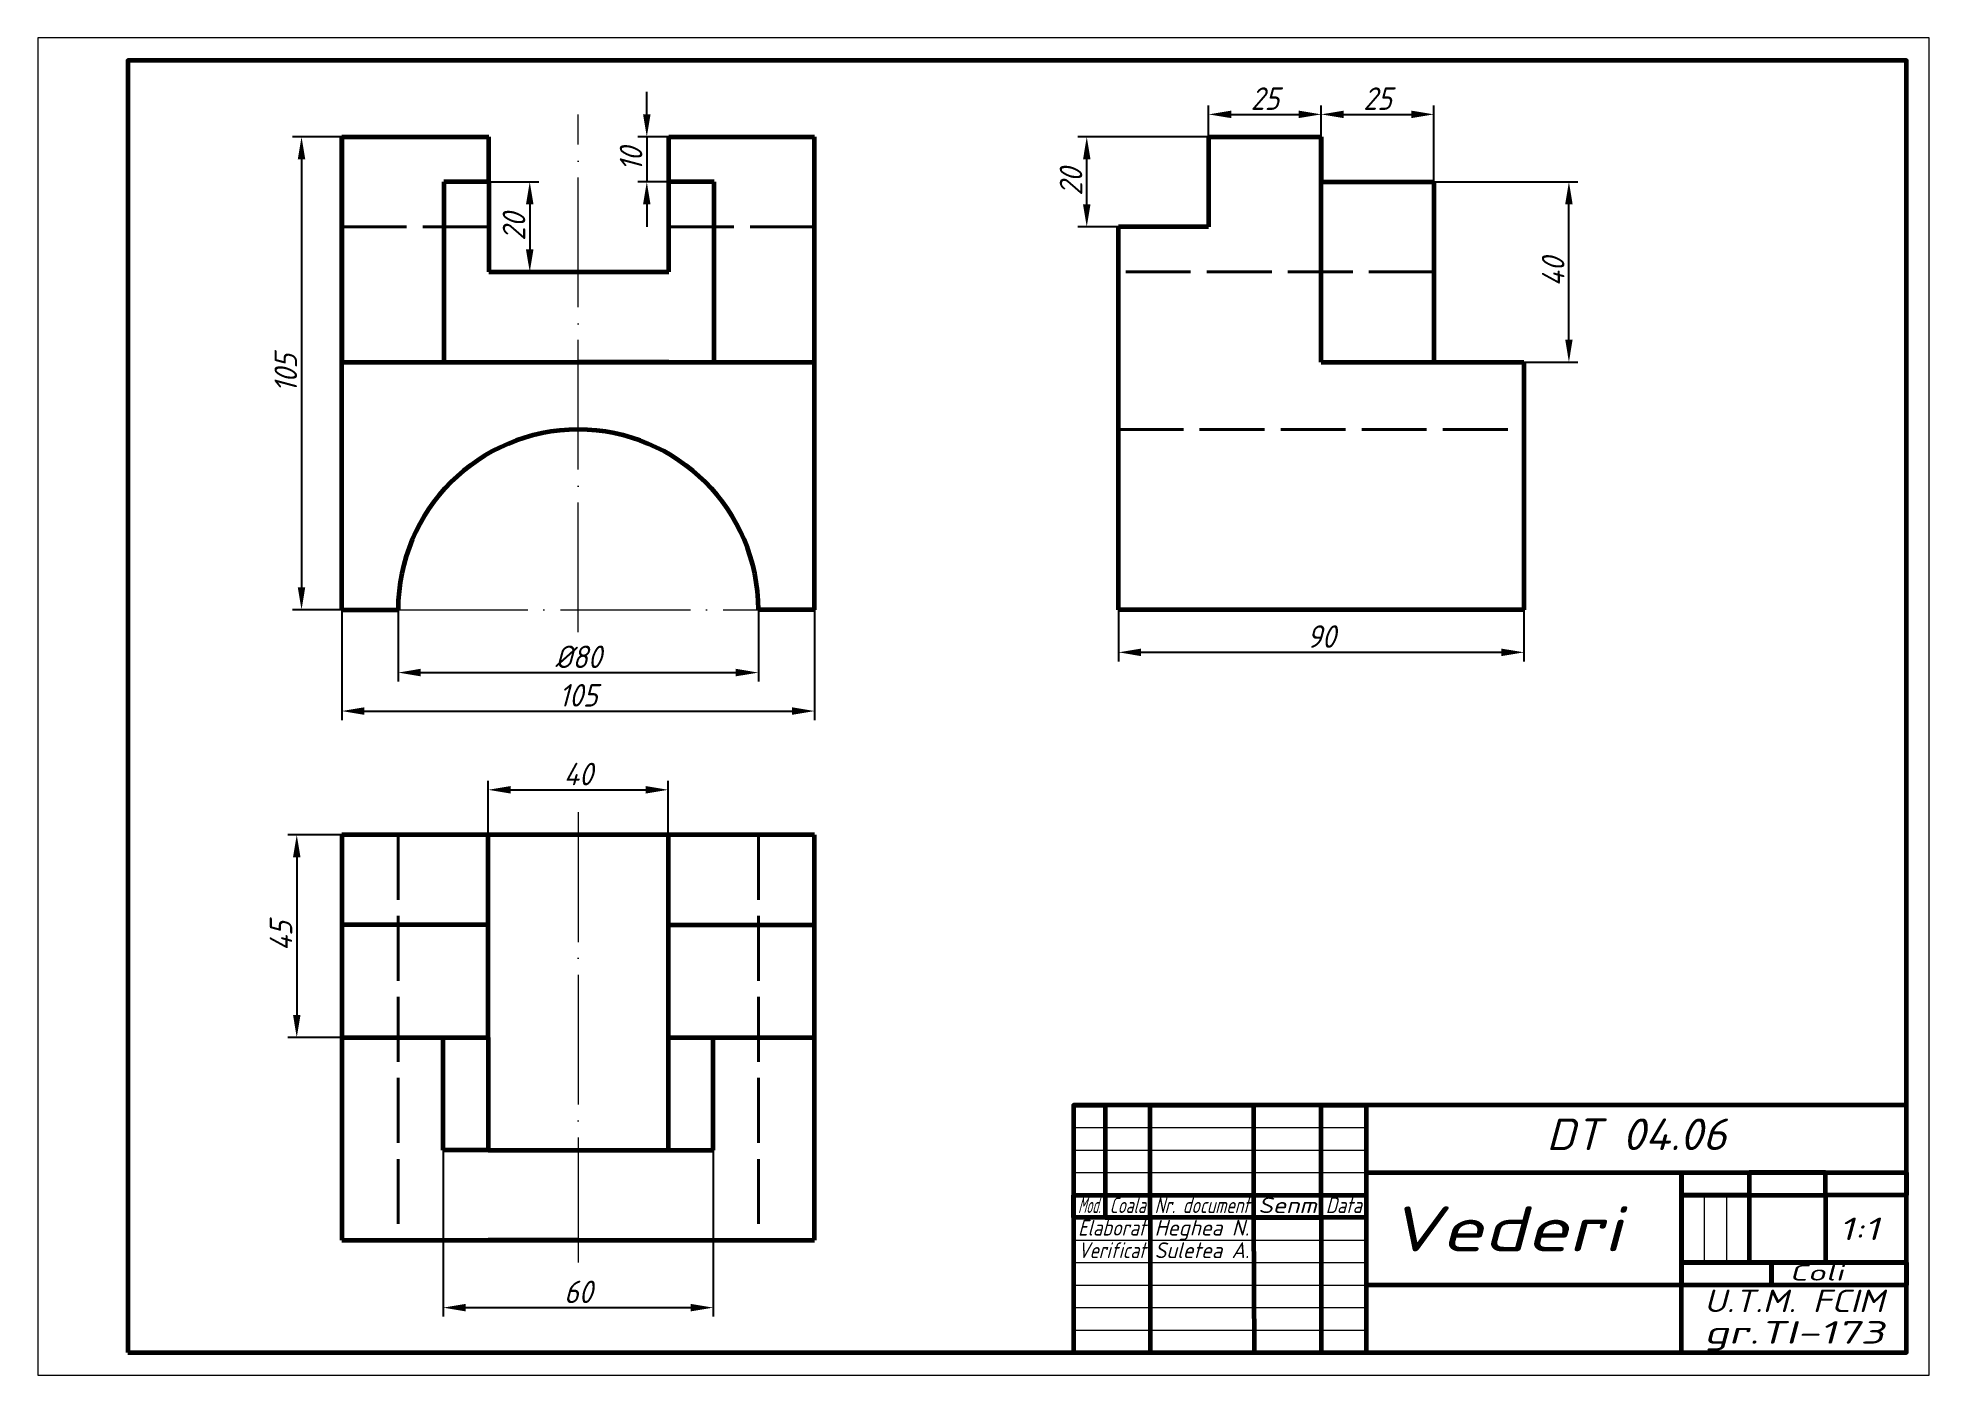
# Model space of a CAD drawing. Header units: millimetres. Extents: x 0 to 420, y 0 to 297.
import ezdxf
from ezdxf.enums import TextEntityAlignment as Align

# ---------------------------------------------------------------- set-up
doc = ezdxf.new("R2010")
doc.units = ezdxf.units.MM
doc.header["$LTSCALE"] = 1.2
doc.linetypes.add('ACAD_ISO02W100', pattern=[15, 12, -3])
doc.linetypes.add('ACAD_ISO04W100', pattern=[30, 24, -3, 0, -3])
for name, color, linetype, lineweight in [('Axe', 153, 'ACAD_ISO04W100', 20), ('Contur', 20, 'Continuous', 60), ('Cote', 92, 'Continuous', 50), ('Invizibil', 201, 'ACAD_ISO02W100', 40), ('Subțire', 51, 'Continuous', 20), ('Text10', 7, 'Continuous', 100), ('Text3.5', 7, 'Continuous', 35), ('Text5', 7, 'Continuous', 50), ('text7', 7, 'Continuous', 70)]:
    doc.layers.add(name, color=color, linetype=linetype, lineweight=lineweight)
doc.styles.get("Standard").update_dxf_attribs({"font": 'isocp.shx', "oblique": 15})
doc.dimstyles.new('Hejea-NORMA-2017', dxfattribs={"dimtxt": 5, "dimasz": 5, "dimexe": 2, "dimexo": 0, "dimgap": 1, "dimtad": 1, "dimtoh": 1, "dimdec": 0, "dimtxsty": 'Standard', "dimcen": 2.5, "dimadec": 0, "dimazin": 0, "dimtp": 0.05, "dimtm": 0.05, "dimtfac": 1, "dimtdec": 0, "dimtmove": 0, "dimatfit": 3, "dimldrblk": 'DOTSMALL', "dimfxl": 1, "dimlwd": 25, "dimlwe": 25, "dimarcsym": 0})

# ---------------------------------------------------------------- blocks, each defined once
blk = doc.blocks.new('*D24')
at = {"layer": 'Cote', "color": 0, "lineweight": 25, "transparency": 16777216}
for p, q in [((240, 170), (240, 158.53)), ((330, 170), (330, 158.53)), ((245, 160.53), (325, 160.53))]:
    blk.add_line(p, q, dxfattribs=at)
at = {"layer": 'Cote', "color": 0, "transparency": 16777216}
for points in [[(245, 161.36), (245, 159.69), (240, 160.53)], [(325, 161.36), (325, 159.69), (330, 160.53)]]:
    blk.add_solid(points, dxfattribs=at)
at = {"layer": 'Defpoints', "color": 0, "transparency": 16777216}
for p in [(240, 170), (330, 170), (330, 160.53)]:
    blk.add_point(p, dxfattribs=at)
at = {"layer": 'Cote', "color": 0, "transparency": 16777216, "insert": (285, 164.03), "char_height": 5, "attachment_point": 5}
blk.add_mtext('90', dxfattribs=at)
blk = doc.blocks.new('_DotSmall')
at = {"color": 0, "linetype": 'ByBlock', "const_width": 0.5}
blk.add_lwpolyline([(-0.0625, 0, 1), (0.0625, 0, 1)], format="xyb", close=True, dxfattribs=at)
blk = doc.blocks.new('*D25')
at = {"layer": 'Cote', "color": 0, "lineweight": 25, "transparency": 16777216}
for p, q in [((67.5, 275), (56.56, 275)), ((58.56, 270), (58.56, 175)), ((67.5, 170), (56.56, 170))]:
    blk.add_line(p, q, dxfattribs=at)
at = {"layer": 'Cote', "color": 0, "transparency": 16777216}
for points in [[(57.72, 270), (59.39, 270), (58.56, 275)], [(57.72, 175), (59.39, 175), (58.56, 170)]]:
    blk.add_solid(points, dxfattribs=at)
at = {"layer": 'Defpoints', "color": 0, "transparency": 16777216}
for p in [(67.5, 275), (58.56, 170), (67.5, 170)]:
    blk.add_point(p, dxfattribs=at)
at = {"layer": 'Cote', "color": 0, "transparency": 16777216, "insert": (55.06, 222.5), "char_height": 5, "attachment_point": 5, "rotation": 90}
blk.add_mtext('105', dxfattribs=at)
blk = doc.blocks.new('*D26')
at = {"layer": 'Cote', "color": 0, "lineweight": 25, "transparency": 16777216}
for p, q in [((90, 50), (90, 13)), ((150, 50), (150, 13)), ((95, 15), (145, 15))]:
    blk.add_line(p, q, dxfattribs=at)
at = {"layer": 'Cote', "color": 0, "transparency": 16777216}
for points in [[(95, 15.83), (95, 14.17), (90, 15)], [(145, 15.83), (145, 14.17), (150, 15)]]:
    blk.add_solid(points, dxfattribs=at)
at = {"layer": 'Defpoints', "color": 0, "transparency": 16777216}
for p in [(90, 50), (150, 50), (150, 15)]:
    blk.add_point(p, dxfattribs=at)
at = {"layer": 'Cote', "color": 0, "transparency": 16777216, "insert": (120, 18.5), "char_height": 5, "attachment_point": 5}
blk.add_mtext('60', dxfattribs=at)
blk = doc.blocks.new('*D27')
at = {"layer": 'Cote', "color": 0, "lineweight": 25, "transparency": 16777216}
for p, q in [((100, 120), (100, 132)), ((140, 120), (140, 132)), ((105, 130), (135, 130))]:
    blk.add_line(p, q, dxfattribs=at)
at = {"layer": 'Cote', "color": 0, "transparency": 16777216}
for points in [[(105, 130.83), (105, 129.17), (100, 130)], [(135, 130.83), (135, 129.17), (140, 130)]]:
    blk.add_solid(points, dxfattribs=at)
at = {"layer": 'Defpoints', "color": 0, "transparency": 16777216}
for p in [(140, 130), (100, 120), (140, 120)]:
    blk.add_point(p, dxfattribs=at)
at = {"layer": 'Cote', "color": 0, "transparency": 16777216, "insert": (120, 133.5), "char_height": 5, "attachment_point": 5}
blk.add_mtext('40', dxfattribs=at)
blk = doc.blocks.new('*D28')
at = {"layer": 'Cote', "color": 0, "lineweight": 25, "transparency": 16777216}
for p, q in [((67.5, 120), (55.5, 120)), ((57.5, 115), (57.5, 80)), ((67.5, 75), (55.5, 75))]:
    blk.add_line(p, q, dxfattribs=at)
at = {"layer": 'Cote', "color": 0, "transparency": 16777216}
for points in [[(56.67, 115), (58.33, 115), (57.5, 120)], [(56.67, 80), (58.33, 80), (57.5, 75)]]:
    blk.add_solid(points, dxfattribs=at)
at = {"layer": 'Defpoints', "color": 0, "transparency": 16777216}
for p in [(67.5, 120), (57.5, 75), (67.5, 75)]:
    blk.add_point(p, dxfattribs=at)
at = {"layer": 'Cote', "color": 0, "transparency": 16777216, "insert": (54, 97.5), "char_height": 5, "attachment_point": 5, "rotation": 90}
blk.add_mtext('45', dxfattribs=at)
blk = doc.blocks.new('*D29')
at = {"layer": 'Cote', "color": 0, "lineweight": 25, "transparency": 16777216}
for p, q in [((260, 275), (230.93, 275)), ((232.93, 260), (232.93, 270)), ((240, 255), (230.93, 255))]:
    blk.add_line(p, q, dxfattribs=at)
at = {"layer": 'Cote', "color": 0, "transparency": 16777216}
for points in [[(232.1, 270), (233.76, 270), (232.93, 275)], [(232.1, 260), (233.76, 260), (232.93, 255)]]:
    blk.add_solid(points, dxfattribs=at)
at = {"layer": 'Defpoints', "color": 0, "transparency": 16777216}
for p in [(232.93, 275), (260, 275), (240, 255)]:
    blk.add_point(p, dxfattribs=at)
at = {"layer": 'Cote', "color": 0, "transparency": 16777216, "insert": (229.43, 265), "char_height": 5, "attachment_point": 5, "rotation": 90}
blk.add_mtext('20', dxfattribs=at)
blk = doc.blocks.new('*D30')
at = {"layer": 'Cote', "color": 0, "lineweight": 25, "transparency": 16777216}
for p, q in [((260, 275), (260, 282)), ((285, 275), (285, 282)), ((265, 280), (280, 280))]:
    blk.add_line(p, q, dxfattribs=at)
at = {"layer": 'Cote', "color": 0, "transparency": 16777216}
for points in [[(265, 280.83), (265, 279.17), (260, 280)], [(280, 280.83), (280, 279.17), (285, 280)]]:
    blk.add_solid(points, dxfattribs=at)
at = {"layer": 'Defpoints', "color": 0, "transparency": 16777216}
for p in [(285, 280), (260, 275), (285, 275)]:
    blk.add_point(p, dxfattribs=at)
at = {"layer": 'Cote', "color": 0, "transparency": 16777216, "insert": (272.5, 283.5), "char_height": 5, "attachment_point": 5}
blk.add_mtext('25', dxfattribs=at)
blk = doc.blocks.new('*D32')
at = {"layer": 'Cote', "color": 0, "lineweight": 25, "transparency": 16777216}
for p, q in [((135.23, 280), (135.23, 285)), ((140.16, 275), (133.23, 275)), ((135.23, 275), (135.23, 265)), ((140.16, 265), (133.23, 265)), ((135.23, 260), (135.23, 255))]:
    blk.add_line(p, q, dxfattribs=at)
at = {"layer": 'Cote', "color": 0, "transparency": 16777216}
for points in [[(134.4, 280), (136.06, 280), (135.23, 275)], [(134.4, 260), (136.06, 260), (135.23, 265)]]:
    blk.add_solid(points, dxfattribs=at)
at = {"layer": 'Defpoints', "color": 0, "transparency": 16777216}
for p in [(140.16, 275), (135.23, 265), (140.16, 265)]:
    blk.add_point(p, dxfattribs=at)
at = {"layer": 'Cote', "color": 0, "transparency": 16777216, "insert": (131.73, 270), "char_height": 5, "attachment_point": 5, "rotation": 90}
blk.add_mtext('10', dxfattribs=at)
blk = doc.blocks.new('*D33')
at = {"layer": 'Cote', "color": 0, "lineweight": 25, "transparency": 16777216}
for p, q in [((285, 275), (285, 282)), ((310, 265), (310, 282)), ((290, 280), (305, 280))]:
    blk.add_line(p, q, dxfattribs=at)
at = {"layer": 'Cote', "color": 0, "transparency": 16777216}
for points in [[(290, 280.83), (290, 279.17), (285, 280)], [(305, 280.83), (305, 279.17), (310, 280)]]:
    blk.add_solid(points, dxfattribs=at)
at = {"layer": 'Defpoints', "color": 0, "transparency": 16777216}
for p in [(310, 280), (285, 275), (310, 265)]:
    blk.add_point(p, dxfattribs=at)
at = {"layer": 'Cote', "color": 0, "transparency": 16777216, "insert": (297.5, 283.5), "char_height": 5, "attachment_point": 5}
blk.add_mtext('25', dxfattribs=at)
blk = doc.blocks.new('*D34')
at = {"layer": 'Cote', "color": 0, "lineweight": 25, "transparency": 16777216}
for p, q in [((310, 265), (342, 265)), ((340, 230), (340, 260)), ((330, 225), (342, 225))]:
    blk.add_line(p, q, dxfattribs=at)
at = {"layer": 'Cote', "color": 0, "transparency": 16777216}
for points in [[(339.17, 260), (340.83, 260), (340, 265)], [(339.17, 230), (340.83, 230), (340, 225)]]:
    blk.add_solid(points, dxfattribs=at)
at = {"layer": 'Defpoints', "color": 0, "transparency": 16777216}
for p in [(310, 265), (340, 265), (330, 225)]:
    blk.add_point(p, dxfattribs=at)
at = {"layer": 'Cote', "color": 0, "transparency": 16777216, "insert": (336.5, 245), "char_height": 5, "attachment_point": 5, "rotation": 90}
blk.add_mtext('40', dxfattribs=at)
blk = doc.blocks.new('*D35')
at = {"layer": 'Cote', "color": 0, "lineweight": 25, "transparency": 16777216}
for p, q in [((100.16, 265), (111.24, 265)), ((109.24, 260), (109.24, 250)), ((100.16, 245), (111.24, 245))]:
    blk.add_line(p, q, dxfattribs=at)
at = {"layer": 'Cote', "color": 0, "transparency": 16777216}
for points in [[(108.4, 260), (110.07, 260), (109.24, 265)], [(108.4, 250), (110.07, 250), (109.24, 245)]]:
    blk.add_solid(points, dxfattribs=at)
at = {"layer": 'Defpoints', "color": 0, "transparency": 16777216}
for p in [(100.16, 265), (100.16, 245), (109.24, 245)]:
    blk.add_point(p, dxfattribs=at)
at = {"layer": 'Cote', "color": 0, "transparency": 16777216, "insert": (105.74, 255), "char_height": 5, "attachment_point": 5, "rotation": 90}
blk.add_mtext('20', dxfattribs=at)
blk = doc.blocks.new('*D37')
at = {"layer": 'Cote', "color": 0, "lineweight": 25, "transparency": 16777216}
for p, q in [((67.5, 170), (67.5, 145.49)), ((172.5, 170), (172.5, 145.49)), ((72.5, 147.49), (167.5, 147.49))]:
    blk.add_line(p, q, dxfattribs=at)
at = {"layer": 'Cote', "color": 0, "transparency": 16777216}
for points in [[(72.5, 148.32), (72.5, 146.65), (67.5, 147.49)], [(167.5, 148.32), (167.5, 146.65), (172.5, 147.49)]]:
    blk.add_solid(points, dxfattribs=at)
at = {"layer": 'Defpoints', "color": 0, "transparency": 16777216}
for p in [(67.5, 170), (172.5, 170), (172.5, 147.49)]:
    blk.add_point(p, dxfattribs=at)
at = {"layer": 'Cote', "color": 0, "transparency": 16777216, "insert": (120, 150.99), "char_height": 5, "attachment_point": 5}
blk.add_mtext('105', dxfattribs=at)
blk = doc.blocks.new('*D38')
at = {"layer": 'Cote', "color": 0, "lineweight": 25, "transparency": 16777216}
for p, q in [((80, 170), (80, 154.03)), ((160, 170), (160, 154.03)), ((85, 156.03), (155, 156.03))]:
    blk.add_line(p, q, dxfattribs=at)
at = {"layer": 'Cote', "color": 0, "transparency": 16777216}
for points in [[(85, 156.87), (85, 155.2), (80, 156.03)], [(155, 156.87), (155, 155.2), (160, 156.03)]]:
    blk.add_solid(points, dxfattribs=at)
at = {"layer": 'Defpoints', "color": 0, "transparency": 16777216}
for p in [(80, 170), (160, 170), (160, 156.03)]:
    blk.add_point(p, dxfattribs=at)
at = {"layer": 'Cote', "color": 0, "transparency": 16777216, "insert": (120, 159.53), "char_height": 5, "attachment_point": 5}
blk.add_mtext('%%C80', dxfattribs=at)

msp = doc.modelspace()

# ---------------------------------------------------------------- linework, layer by layer
at = {"layer": 'Axe'}
for p, q in [((120, 165), (120, 280)), ((80, 170), (160, 170)), ((120, 125), (120, 25))]:
    msp.add_line(p, q, dxfattribs=at)
at = {"layer": 'Contur'}
for p, q in [((67.5, 170), (67.5, 275)), ((67.5, 275), (67.5, 225)), ((67.5, 275), (100.16, 275)), ((67.5, 275), (67.5, 255)), ((100.16, 265), (100.16, 275)), ((140.16, 265), (140.16, 275)), ((140.16, 275), (172.5, 275)), ((172.5, 170), (172.5, 275)), ((260, 275), (285, 275)), ((260, 275), (260, 255)), ((285, 225), (285, 275)), ((285, 275), (285, 265)), ((100.16, 265), (90.16, 265)), ((90.16, 265), (90.16, 225)), ((100.16, 265), (100.16, 245)), ((140.16, 245), (140.16, 265)), ((150.16, 265), (140.16, 265)), ((150.16, 225), (150.16, 265)), ((285, 265), (310, 265)), ((310, 265), (310, 225)), ((310, 265), (310, 245)), ((240, 170), (240, 255)), ((260, 255), (240, 255)), ((100.16, 245), (140.16, 245)), ((67.5, 225), (172.5, 225)), ((100.16, 225), (140.16, 225)), ((140.16, 225), (120.16, 225)), ((120.16, 225), (150.16, 225)), ((240, 225), (240, 225)), ((285, 225), (330, 225)), ((330, 225), (330, 170)), ((240, 170), (240, 210)), ((240, 170), (240, 195)), ((67.5, 170), (80, 170)), ((172.5, 170), (160, 170)), ((330, 170), (240, 170)), ((67.5, 120), (67.5, 30)), ((172.5, 120), (67.5, 120)), ((67.5, 120), (67.5, 75)), ((100, 75), (100, 120)), ((140, 120), (140, 50)), ((172.5, 30), (172.5, 120)), ((100, 100), (67.5, 100)), ((140, 100), (172.5, 100)), ((67.5, 75), (100, 75)), ((90, 50), (90, 75)), ((100, 75), (100, 50)), ((140, 75), (172.5, 75)), ((150, 50), (150, 75)), ((230, 60), (237, 60)), ((237, 60), (237, 35)), ((247, 35), (247, 60)), ((247, 60), (270, 60)), ((270, 35), (270, 60)), ((285, 35), (285, 60)), ((285, 60), (295, 60)), ((295, 60), (295, 40)), ((230, 53), (230, 28)), ((100, 50), (90, 50)), ((100, 50), (140, 50)), ((140, 50), (150, 50)), ((295, 45), (415, 45)), ((365, 40), (365, 45)), ((365, 45), (365, 40)), ((397, 45), (380, 45)), ((380, 45), (380, 40)), ((397, 40), (397, 45)), ((415, 45), (415, 40)), ((230, 35), (230, 40)), ((230, 40), (295, 40)), ((295, 40), (295, 35)), ((380, 40), (365, 40)), ((365, 40), (397, 40)), ((365, 25), (365, 40)), ((365, 40), (365, 25)), ((380, 40), (380, 25)), ((415, 40), (397, 40)), ((397, 40), (397, 25)), ((237, 35), (230, 35)), ((295, 35), (237, 35)), ((237, 35), (247, 35)), ((247, 35), (247, 5)), ((270, 35), (285, 35)), ((270.21, 5), (270, 35)), ((270, 35), (285, 35)), ((285, 35), (285, 5)), ((295, 35), (295, 5)), ((67.5, 30), (172.5, 30)), ((120, 30), (100, 30)), ((397, 25), (365, 25)), ((365, 25), (415, 25)), ((365, 20), (365, 25)), ((365, 25), (365, 20)), ((380, 25), (415, 25)), ((415, 25), (381, 25)), ((385, 20), (385, 25)), ((385, 25), (385, 20)), ((415, 25), (415, 20)), ((365, 20), (295, 20)), ((385, 20), (365, 20)), ((365.01, 5), (365.01, 20)), ((415, 20), (385, 20)), ((247, 5), (270.21, 5)), ((285, 5), (365.01, 5))]:
    msp.add_line(p, q, dxfattribs=at)
for points in [[(20, 5), (415, 5), (415, 292), (20, 292)], [(230, 5), (415, 5), (415, 60), (230, 60)]]:
    msp.add_lwpolyline(points, close=True, dxfattribs=at)
msp.add_arc((120, 170), 40, 360, 180, dxfattribs=at)
at = {"layer": 'Invizibil'}
for p, q in [((67.5, 255), (100.16, 255)), ((140.16, 255), (172.5, 255)), ((310, 245), (240, 245)), ((240, 210), (330, 210)), ((80, 120), (80, 30)), ((160, 120), (160, 30))]:
    msp.add_line(p, q, dxfattribs=at)
at = {"layer": 'Subțire'}
for p, q in [((230, 55), (295, 55)), ((230, 50), (295, 50)), ((230, 45), (295, 45)), ((370, 40), (370, 25)), ((375, 40), (375, 25)), ((230, 30), (295, 30)), ((230, 25), (295, 25)), ((230, 20), (295, 20)), ((230, 15), (295, 15)), ((230, 10), (295, 10))]:
    msp.add_line(p, q, dxfattribs=at)
msp.add_lwpolyline([(0, 0), (420, 0), (420, 297), (0, 297)], close=True, dxfattribs=at)

# ---------------------------------------------------------------- texts
at = {"layer": 'Text10', "oblique": 15, "width": 1.395349}
msp.add_text('Vederi ', height=10, dxfattribs=at).set_placement((300, 27.5), (360, 27.5), align=Align.FIT)
at = {"layer": 'Text3.5', "oblique": 15}
for s, width, p, p2 in [('Mod.', 0.58309, (231, 36), (236, 36)), ('Coala', 0.740614, (238, 36), (246, 36)), ('Nr. document', 0.794702, (248, 36), (269, 36)), ('Senm', 1.243799, (271, 36), (284, 36)), ('Data', 0.850896, (286, 36), (294, 36)), ('Elaborat', 0.865801, (231, 31), (246, 31)), ('Heghea N.', 1.061947, (248, 31), (269, 31)), ('Verificat', 0.832178, (231, 26), (246, 26)), ('Suletea A.', 0.991736, (248, 26), (269, 26)), ('Coli', 1.758242, (389, 21), (401, 21))]:
    msp.add_text(s, height=3.5, dxfattribs=dict(at, width=width)).set_placement(p, p2, align=Align.FIT)
at = {"layer": 'Text5', "oblique": 15}
for s, width, p, p2 in [('1:1', 1.565217, (400, 30), (409, 30)), ('U.T.M. FCIM', 1.28, (370, 14), (410, 14)), ('gr.TI-173', 1.541004, (370, 7), (410, 7))]:
    msp.add_text(s, height=5, dxfattribs=dict(at, width=width)).set_placement(p, p2, align=Align.FIT)
at = {"layer": 'text7', "oblique": 15, "width": 1.120535}
msp.add_text('DT 04.06', height=7, dxfattribs=at).set_placement((335, 50), (375, 50), align=Align.FIT)

# ---------------------------------------------------------------- dimensions: what is measured, and where the dimension line sits
at = {"layer": 'Cote'}
for base, p1, p2, picture, middle in [((285, 280), (260, 275), (285, 275), '*D30', (272.5, 283.5)), ((310, 280), (285, 275), (310, 265), '*D33', (297.5, 283.5)), ((172.5, 147.49), (67.5, 170), (172.5, 170), '*D37', (120, 150.99)), ((330, 160.53), (240, 170), (330, 170), '*D24', (285, 164.03)), ((140, 130), (100, 120), (140, 120), '*D27', (120, 133.5)), ((150, 15), (90, 50), (150, 50), '*D26', (120, 18.5))]:
    dim = msp.add_linear_dim(base=base, p1=p1, p2=p2, dimstyle='Hejea-NORMA-2017', dxfattribs=at)
    dim.commit()
    dim.dimension.update_dxf_attribs({"geometry": picture, "text_midpoint": middle})
for base, p1, p2, picture, middle in [((135.23, 265), (140.16, 275), (140.16, 265), '*D32', (131.73, 270)), ((58.56, 170), (67.5, 275), (67.5, 170), '*D25', (55.06, 222.5)), ((232.93, 275), (240, 255), (260, 275), '*D29', (229.43, 265)), ((109.24, 245), (100.16, 265), (100.16, 245), '*D35', (105.74, 255)), ((340, 265), (330, 225), (310, 265), '*D34', (336.5, 245)), ((57.5, 75), (67.5, 120), (67.5, 75), '*D28', (54, 97.5))]:
    dim = msp.add_linear_dim(base=base, p1=p1, p2=p2, angle=90, dimstyle='Hejea-NORMA-2017', dxfattribs=at)
    dim.commit()
    dim.dimension.update_dxf_attribs({"geometry": picture, "text_midpoint": middle})
dim = msp.add_linear_dim(base=(160, 156.03), p1=(80, 170), p2=(160, 170), text='%%C<>', dimstyle='Hejea-NORMA-2017', dxfattribs=at)
dim.commit()
dim.dimension.update_dxf_attribs({"geometry": '*D38', "text_midpoint": (120, 159.53)})

doc.saveas('drawing.dxf')
